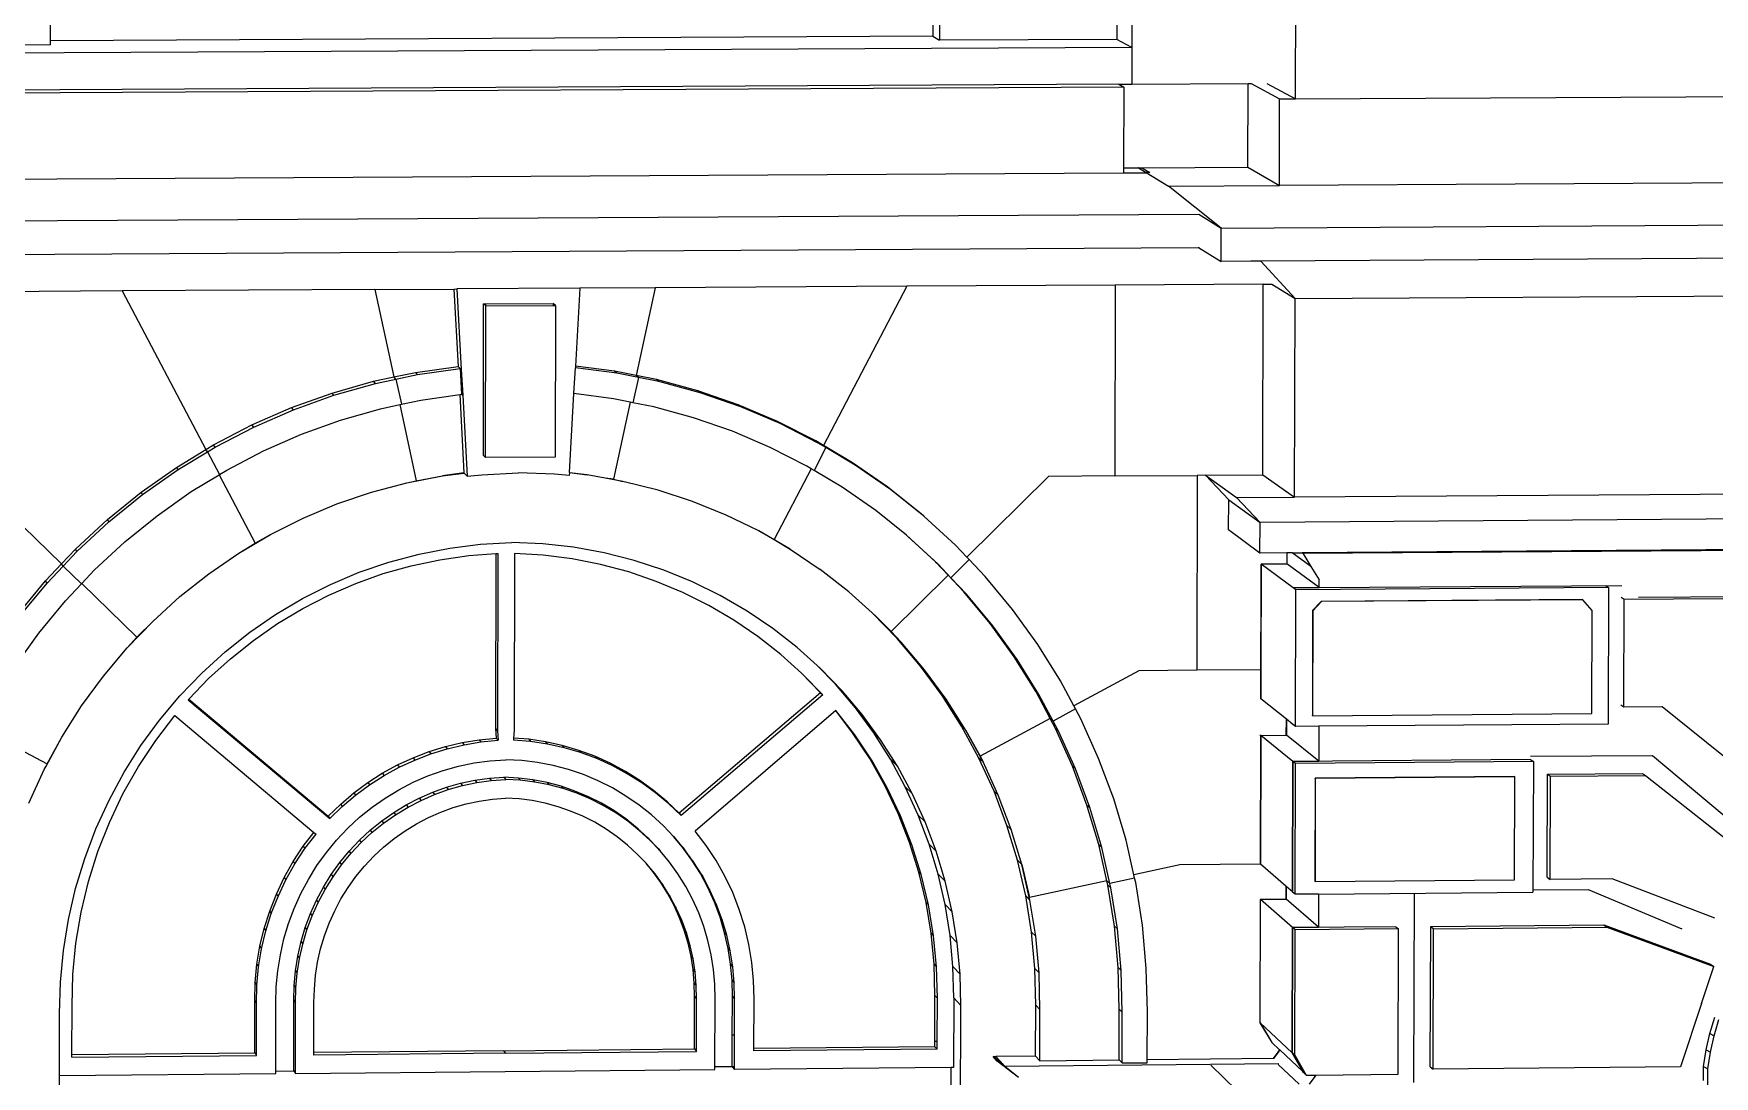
# Model space of a CAD drawing. Extents: x -106 to 80, y -44 to 65.
# Drawn here: x 4.62 to 23.6, y -18.09 to -6.31 of the extents above; entities that cross this region are included whole.
import ezdxf

# ---------------------------------------------------------------- set-up
doc = ezdxf.new("R2010")
doc.units = 0
doc.layers.get('0').update_dxf_attribs({"linetype": 'CONTINUOUS'})

msp = doc.modelspace()

# ---------------------------------------------------------------- linework, layer by layer
for p, q in [((14.779, -3.394), (14.774, -6.338)), ((4.809, -6.388), (4.811, -3.469)), ((14.855, -3.43), (14.85, -6.384)), ((16.859, -4.403), (16.855, -6.374)), ((17.026, -4.412), (17.021, -6.466)), ((18.872, -7.045), (18.879, -4.549)), ((4.809, -6.434), (2.971, -6.443)), ((14.774, -6.338), (4.809, -6.388)), ((4.809, -6.434), (4.809, -6.388)), ((14.774, -6.338), (14.85, -6.384)), ((16.855, -6.374), (14.85, -6.384)), ((17.021, -6.466), (16.855, -6.374)), ((17.021, -6.466), (2.971, -6.537)), ((17.021, -6.466), (17.021, -6.88)), ((16.875, -6.881), (2.97, -6.953)), ((16.932, -6.913), (2.996, -6.986)), ((16.875, -6.881), (17.021, -6.88)), ((16.875, -6.881), (16.932, -6.913)), ((16.932, -6.913), (16.93, -7.826)), ((17.021, -6.88), (18.335, -6.873)), ((18.333, -7.818), (18.335, -6.873)), ((18.335, -6.873), (18.37, -6.873)), ((18.37, -6.872), (18.692, -7.046)), ((18.548, -6.871), (18.872, -7.045)), ((18.872, -7.045), (34.804, -6.961)), ((18.69, -8.024), (18.692, -7.046)), ((18.692, -7.046), (18.872, -7.045)), ((-44.948, -8.226), (16.93, -7.882)), ((16.93, -7.826), (17.096, -7.825)), ((16.93, -7.826), (16.93, -7.882)), ((16.93, -7.882), (17.187, -7.88)), ((17.095, -7.825), (17.136, -7.825)), ((17.095, -7.825), (17.096, -7.825)), ((17.096, -7.825), (17.095, -7.825)), ((17.096, -7.825), (17.096, -7.825)), ((17.096, -7.825), (17.186, -7.879)), ((17.096, -7.825), (17.096, -7.825)), ((17.136, -7.825), (18.333, -7.818)), ((17.136, -7.825), (17.226, -7.879)), ((17.226, -7.879), (17.186, -7.879)), ((17.186, -7.879), (17.186, -7.88)), ((17.186, -7.879), (17.436, -8.031)), ((18.333, -7.818), (18.69, -8.024)), ((34.988, -7.932), (18.69, -8.024)), ((17.436, -8.031), (18.69, -8.024)), ((18.033, -8.505), (17.436, -8.031)), ((17.778, -8.351), (-6.469, -8.49)), ((17.778, -8.35), (18.033, -8.505)), ((18.032, -8.882), (18.033, -8.505)), ((18.033, -8.505), (35.592, -8.404)), ((-6.532, -8.866), (17.777, -8.724)), ((17.777, -8.723), (17.777, -8.724)), ((17.777, -8.724), (18.032, -8.882)), ((18.366, -8.88), (18.032, -8.882)), ((18.478, -8.88), (18.366, -8.88)), ((35.197, -8.78), (18.478, -8.88)), ((18.867, -9.301), (18.478, -8.88)), ((5.62, -9.216), (3.246, -9.231)), ((8.474, -9.199), (5.62, -9.216)), ((5.62, -9.216), (6.564, -11.008)), ((8.474, -9.199), (9.366, -9.194)), ((8.474, -9.199), (8.688, -10.188)), ((9.366, -9.194), (9.4, -9.193)), ((9.366, -9.194), (9.414, -10.068)), ((10.789, -9.185), (9.4, -9.193)), ((9.4, -9.193), (9.449, -10.103)), ((10.789, -9.185), (10.739, -10.065)), ((11.64, -9.18), (10.789, -9.185)), ((11.64, -9.18), (11.424, -10.171)), ((14.482, -9.163), (11.64, -9.18)), ((14.482, -9.163), (13.539, -10.961)), ((16.836, -9.149), (14.482, -9.163)), ((16.836, -9.149), (16.832, -11.306)), ((18.507, -9.139), (16.836, -9.149)), ((18.502, -11.294), (18.507, -9.139)), ((18.507, -9.139), (18.603, -9.138)), ((18.603, -9.138), (18.867, -9.301)), ((18.861, -11.546), (18.867, -9.301)), ((18.867, -9.301), (34.794, -9.204)), ((9.699, -11.074), (9.701, -9.362)), ((9.725, -9.384), (9.701, -9.362)), ((9.701, -9.362), (9.725, -9.362)), ((9.723, -11.099), (9.725, -9.384)), ((9.725, -9.362), (10.487, -9.357)), ((9.725, -9.384), (9.725, -9.362)), ((9.725, -9.384), (10.487, -9.38)), ((9.725, -9.384), (9.725, -9.384)), ((10.512, -9.379), (10.487, -9.357)), ((10.487, -9.357), (10.487, -9.38)), ((10.487, -9.38), (10.512, -9.379)), ((10.512, -9.379), (10.51, -11.094)), ((7.99, -10.37), (8.458, -10.237)), ((8.458, -10.237), (8.688, -10.188)), ((8.48, -10.261), (8.458, -10.237)), ((8.48, -10.261), (8.71, -10.212)), ((8.688, -10.188), (8.933, -10.136)), ((8.71, -10.212), (8.688, -10.188)), ((8.71, -10.212), (8.956, -10.16)), ((8.71, -10.212), (8.772, -10.496)), ((8.933, -10.136), (9.414, -10.068)), ((8.956, -10.16), (8.933, -10.136)), ((8.956, -10.16), (9.437, -10.092)), ((9.437, -10.092), (9.414, -10.068)), ((9.437, -10.092), (9.449, -10.103)), ((9.437, -10.092), (9.453, -10.382)), ((9.449, -10.103), (9.465, -10.394)), ((10.721, -10.376), (10.738, -10.085)), ((10.739, -10.065), (10.738, -10.085)), ((11.205, -10.146), (10.738, -10.085)), ((11.179, -10.122), (10.739, -10.065)), ((11.205, -10.146), (11.179, -10.122)), ((11.424, -10.171), (11.179, -10.122)), ((11.45, -10.194), (11.205, -10.146)), ((11.45, -10.194), (11.388, -10.479)), ((11.654, -10.217), (11.424, -10.171)), ((11.45, -10.194), (11.424, -10.171)), ((11.68, -10.24), (11.45, -10.194)), ((11.68, -10.24), (11.654, -10.217)), ((12.12, -10.343), (11.654, -10.217)), ((12.147, -10.367), (11.68, -10.24)), ((7.531, -10.534), (7.99, -10.37)), ((7.552, -10.559), (8.011, -10.394)), ((8.011, -10.394), (7.99, -10.37)), ((8.011, -10.394), (8.48, -10.261)), ((8.992, -10.449), (9.431, -10.386)), ((9.431, -10.386), (9.453, -10.382)), ((9.431, -10.386), (9.479, -11.272)), ((9.453, -10.382), (9.465, -10.394)), ((9.465, -10.394), (9.515, -11.31)), ((10.67, -11.269), (10.721, -10.376)), ((11.169, -10.435), (10.721, -10.376)), ((11.358, -10.473), (11.169, -10.435)), ((12.577, -10.502), (12.12, -10.343)), ((12.147, -10.367), (12.12, -10.343)), ((12.605, -10.526), (12.147, -10.367)), ((7.084, -10.73), (7.531, -10.534)), ((7.104, -10.754), (7.552, -10.559)), ((7.552, -10.559), (7.531, -10.534)), ((8.086, -10.675), (8.535, -10.546)), ((8.535, -10.546), (8.755, -10.499)), ((8.755, -10.499), (8.772, -10.496)), ((8.755, -10.499), (8.941, -11.36)), ((8.772, -10.496), (8.992, -10.449)), ((11.358, -10.473), (11.168, -11.344)), ((11.388, -10.479), (11.358, -10.473)), ((11.624, -10.526), (11.388, -10.479)), ((12.072, -10.649), (11.624, -10.526)), ((13.022, -10.691), (12.577, -10.502)), ((12.605, -10.526), (12.577, -10.502)), ((13.05, -10.715), (12.605, -10.526)), ((6.65, -10.955), (7.084, -10.73)), ((6.67, -10.98), (7.104, -10.754)), ((7.104, -10.754), (7.084, -10.73)), ((7.645, -10.833), (8.086, -10.675)), ((12.511, -10.801), (12.072, -10.649)), ((12.938, -10.983), (12.511, -10.801)), ((13.453, -10.91), (13.022, -10.691)), ((13.05, -10.715), (13.022, -10.691)), ((13.481, -10.934), (13.05, -10.715)), ((6.232, -11.209), (6.564, -11.008)), ((6.564, -11.008), (6.65, -10.955)), ((6.583, -11.032), (6.564, -11.008)), ((6.583, -11.032), (6.67, -10.98)), ((6.67, -10.98), (6.65, -10.955)), ((7.216, -11.022), (7.645, -10.833)), ((13.351, -11.194), (12.938, -10.983)), ((13.568, -10.986), (13.433, -11.243)), ((13.481, -10.934), (13.453, -10.91)), ((13.539, -10.961), (13.453, -10.91)), ((13.568, -10.986), (13.481, -10.934)), ((13.568, -10.986), (13.539, -10.961)), ((13.868, -11.158), (13.539, -10.961)), ((13.897, -11.183), (13.568, -10.986)), ((6.251, -11.234), (6.583, -11.032)), ((6.583, -11.032), (6.718, -11.288)), ((6.8, -11.239), (7.216, -11.022)), ((9.723, -11.099), (9.699, -11.074)), ((10.51, -11.094), (9.723, -11.099)), ((13.401, -11.224), (13.351, -11.194)), ((14.265, -11.434), (13.868, -11.158)), ((13.897, -11.183), (13.868, -11.158)), ((14.295, -11.459), (13.897, -11.183)), ((5.832, -11.491), (6.232, -11.209)), ((5.85, -11.517), (6.251, -11.234)), ((6.251, -11.234), (6.232, -11.209)), ((6.399, -11.483), (6.713, -11.292)), ((6.713, -11.292), (6.718, -11.288)), ((6.713, -11.292), (7.121, -12.066)), ((6.718, -11.288), (6.8, -11.239)), ((8.436, -11.489), (8.834, -11.383)), ((8.834, -11.383), (9.237, -11.305)), ((8.834, -11.383), (8.941, -11.36)), ((8.941, -11.36), (9.237, -11.305)), ((9.479, -11.272), (9.237, -11.305)), ((9.237, -11.305), (9.482, -11.275)), ((9.479, -11.272), (9.482, -11.275)), ((9.482, -11.275), (9.515, -11.31)), ((9.515, -11.31), (9.681, -11.293)), ((9.681, -11.293), (10.092, -11.271)), ((10.502, -11.287), (10.092, -11.271)), ((10.668, -11.302), (10.502, -11.287)), ((10.67, -11.272), (10.668, -11.302)), ((10.67, -11.269), (10.872, -11.294)), ((10.67, -11.269), (10.67, -11.272)), ((10.872, -11.294), (10.67, -11.272)), ((11.074, -11.33), (10.872, -11.294)), ((11.168, -11.344), (11.074, -11.33)), ((11.275, -11.367), (11.074, -11.33)), ((11.168, -11.344), (11.275, -11.367)), ((11.672, -11.467), (11.275, -11.367)), ((13.401, -11.224), (12.981, -12.024)), ((13.433, -11.243), (13.401, -11.224)), ((13.75, -11.433), (13.433, -11.243)), ((16.08, -11.311), (15.158, -12.223)), ((16.832, -11.306), (16.08, -11.311)), ((16.832, -11.306), (17.76, -11.3)), ((17.76, -11.3), (17.755, -13.502)), ((17.856, -11.299), (17.76, -11.3)), ((17.855, -11.299), (18.502, -11.294)), ((17.855, -11.299), (18.206, -11.551)), ((17.856, -11.299), (17.855, -11.299)), ((18.117, -11.575), (17.856, -11.299)), ((18.502, -11.294), (18.861, -11.546)), ((4.003, -11.393), (4.934, -12.299)), ((5.451, -11.8), (5.832, -11.491)), ((5.469, -11.826), (5.85, -11.517)), ((5.85, -11.517), (5.832, -11.491)), ((6.014, -11.755), (6.399, -11.483)), ((8.045, -11.622), (8.436, -11.489)), ((12.061, -11.594), (11.672, -11.467)), ((14.131, -11.698), (13.75, -11.433)), ((14.295, -11.459), (14.265, -11.434)), ((14.643, -11.736), (14.265, -11.434)), ((14.653, -11.745), (14.295, -11.459)), ((18.116, -11.916), (18.117, -11.575)), ((18.117, -11.575), (18.471, -11.831)), ((18.206, -11.551), (18.861, -11.546)), ((18.471, -11.831), (18.206, -11.551)), ((34.783, -11.437), (18.861, -11.546)), ((5.649, -12.051), (6.014, -11.755)), ((7.664, -11.782), (8.045, -11.622)), ((12.44, -11.748), (12.061, -11.594)), ((12.808, -11.928), (12.44, -11.748)), ((14.478, -11.976), (14.131, -11.698)), ((14.653, -11.745), (14.643, -11.736)), ((14.673, -11.761), (14.643, -11.736)), ((14.673, -11.761), (14.653, -11.745)), ((15.031, -12.089), (14.673, -11.761)), ((34.97, -11.715), (18.471, -11.831)), ((5.09, -12.134), (5.451, -11.8)), ((5.108, -12.16), (5.469, -11.826)), ((5.469, -11.826), (5.451, -11.8)), ((7.295, -11.967), (7.664, -11.782)), ((12.808, -11.928), (12.981, -12.024)), ((13.162, -12.133), (12.808, -11.928)), ((18.47, -12.177), (18.116, -11.916)), ((18.47, -12.177), (18.471, -11.831)), ((4.934, -12.299), (5.09, -12.134)), ((5.108, -12.16), (5.09, -12.134)), ((5.303, -12.372), (5.649, -12.051)), ((6.938, -12.178), (7.295, -11.967)), ((6.938, -12.178), (7.121, -12.066)), ((7.121, -12.066), (7.295, -11.967)), ((8.972, -12.189), (9.318, -12.122)), ((9.318, -12.122), (9.667, -12.078)), ((9.667, -12.078), (10.018, -12.058)), ((10.368, -12.073), (10.018, -12.058)), ((10.717, -12.112), (10.368, -12.073)), ((11.062, -12.174), (10.717, -12.112)), ((12.981, -12.024), (13.162, -12.133)), ((13.162, -12.133), (13.502, -12.363)), ((14.806, -12.278), (14.478, -11.976)), ((14.494, -11.989), (14.478, -11.976)), ((14.836, -12.304), (14.494, -11.989)), ((15.158, -12.223), (15.031, -12.089)), ((34.915, -12.06), (18.945, -12.174)), ((18.953, -12.18), (34.678, -12.069)), ((4.753, -12.491), (4.934, -12.299)), ((4.77, -12.518), (4.952, -12.326)), ((4.952, -12.326), (4.934, -12.299)), ((4.952, -12.326), (5.108, -12.16)), ((4.952, -12.326), (5.158, -12.526)), ((6.597, -12.412), (6.938, -12.178)), ((8.297, -12.395), (8.631, -12.28)), ((8.567, -12.41), (8.884, -12.321)), ((8.631, -12.28), (8.972, -12.189)), ((8.884, -12.321), (9.207, -12.253)), ((9.207, -12.253), (9.533, -12.206)), ((9.533, -12.206), (9.84, -12.184)), ((9.84, -12.184), (9.837, -14.16)), ((9.84, -12.184), (9.861, -12.182)), ((9.861, -12.182), (9.858, -14.185)), ((10.048, -12.181), (10.045, -14.184)), ((10.375, -12.2), (10.048, -12.181)), ((10.701, -12.242), (10.375, -12.2)), ((11.023, -12.306), (10.701, -12.242)), ((11.34, -12.391), (11.023, -12.306)), ((11.402, -12.261), (11.062, -12.174)), ((11.735, -12.37), (11.402, -12.261)), ((14.949, -12.429), (14.806, -12.278)), ((14.806, -12.278), (14.836, -12.304)), ((14.98, -12.456), (14.836, -12.304)), ((15.186, -12.252), (14.98, -12.456)), ((15.186, -12.252), (15.158, -12.223)), ((15.365, -12.441), (15.186, -12.252)), ((18.773, -12.175), (18.47, -12.177)), ((18.471, -12.178), (18.47, -12.177)), ((18.471, -12.178), (18.471, -12.178)), ((18.482, -12.302), (18.479, -13.497)), ((18.481, -13.825), (18.485, -12.302)), ((18.772, -12.3), (18.482, -12.302)), ((18.485, -12.302), (18.774, -12.3)), ((18.846, -12.569), (18.485, -12.302)), ((18.773, -12.175), (18.772, -12.3)), ((18.775, -12.175), (18.773, -12.175)), ((18.775, -12.175), (18.774, -12.3)), ((19.14, -12.567), (18.774, -12.3)), ((18.833, -12.174), (18.775, -12.175)), ((19.046, -12.328), (18.833, -12.174)), ((18.833, -12.174), (18.945, -12.174)), ((18.953, -12.18), (18.945, -12.174)), ((18.953, -12.18), (19.046, -12.328)), ((19.046, -12.328), (19.14, -12.481)), ((4.44, -12.87), (4.753, -12.491)), ((4.457, -12.897), (4.77, -12.518)), ((4.77, -12.518), (4.753, -12.491)), ((4.979, -12.716), (5.158, -12.526)), ((5.158, -12.526), (5.163, -12.522)), ((5.163, -12.522), (5.303, -12.372)), ((5.163, -12.522), (5.786, -13.129)), ((6.271, -12.67), (6.597, -12.412)), ((7.952, -12.653), (8.256, -12.521)), ((7.972, -12.532), (8.297, -12.395)), ((8.256, -12.521), (8.567, -12.41)), ((11.65, -12.497), (11.34, -12.391)), ((11.952, -12.623), (11.65, -12.497)), ((12.059, -12.503), (11.735, -12.37)), ((12.374, -12.657), (12.059, -12.503)), ((13.825, -12.615), (13.502, -12.363)), ((14.949, -12.429), (14.306, -13.065)), ((14.949, -12.429), (14.98, -12.456)), ((15.126, -12.615), (14.949, -12.429)), ((15.157, -12.642), (14.98, -12.456)), ((15.675, -12.815), (15.365, -12.441)), ((19.14, -12.567), (19.14, -12.481)), ((4.679, -13.081), (4.979, -12.716)), ((5.963, -12.949), (6.271, -12.67)), ((7.351, -12.872), (7.656, -12.691)), ((7.656, -12.691), (7.972, -12.532)), ((7.658, -12.804), (7.952, -12.653)), ((12.245, -12.77), (11.952, -12.623)), ((12.677, -12.833), (12.374, -12.657)), ((14.09, -12.853), (13.825, -12.615)), ((15.126, -12.615), (15.157, -12.642)), ((15.423, -12.973), (15.126, -12.615)), ((15.454, -13.001), (15.157, -12.642)), ((18.846, -12.569), (19.14, -12.567)), ((19.14, -12.567), (18.846, -12.569)), ((18.846, -12.569), (18.846, -12.569)), ((18.876, -12.591), (18.846, -12.569)), ((18.846, -12.569), (18.846, -12.569)), ((18.846, -12.569), (18.846, -12.569)), ((18.872, -14.137), (18.876, -12.591)), ((22.406, -12.566), (18.876, -12.591)), ((19.14, -12.567), (22.558, -12.543)), ((19.14, -12.567), (19.14, -12.567)), ((22.113, -12.703), (19.161, -12.724)), ((22.116, -12.705), (19.164, -12.726)), ((22.113, -12.703), (22.116, -12.705)), ((22.222, -12.828), (22.116, -12.705)), ((22.372, -12.544), (22.406, -12.566)), ((22.406, -12.566), (22.401, -14.11)), ((22.551, -12.677), (22.585, -12.699)), ((22.581, -13.919), (22.585, -12.699)), ((22.585, -12.699), (23.697, -12.691)), ((22.746, -12.676), (23.915, -12.667)), ((7.059, -13.073), (7.351, -12.872)), ((7.373, -12.975), (7.658, -12.804)), ((12.528, -12.937), (12.245, -12.77)), ((12.968, -13.029), (12.677, -12.833)), ((14.371, -13.142), (14.09, -12.853)), ((14.13, -12.889), (14.09, -12.853)), ((14.13, -12.889), (14.306, -13.065)), ((14.416, -13.183), (14.13, -12.889)), ((15.96, -13.209), (15.675, -12.815)), ((19.065, -12.826), (19.062, -14.014)), ((19.065, -12.826), (19.161, -12.724)), ((19.068, -12.829), (19.065, -12.826)), ((19.068, -12.829), (19.065, -14.014)), ((19.068, -12.829), (19.164, -12.726)), ((19.164, -12.726), (19.161, -12.724)), ((22.218, -13.992), (22.222, -12.828)), ((4.403, -13.465), (4.679, -13.081)), ((5.675, -13.249), (5.963, -12.949)), ((5.786, -13.129), (5.963, -12.949)), ((6.78, -13.294), (7.059, -13.073)), ((7.101, -13.164), (7.373, -12.975)), ((12.799, -13.122), (12.528, -12.937)), ((13.244, -13.246), (12.968, -13.029)), ((14.306, -13.065), (14.416, -13.183)), ((15.695, -13.351), (15.423, -12.973)), ((15.423, -12.973), (15.454, -13.001)), ((15.727, -13.379), (15.454, -13.001)), ((5.407, -13.567), (5.675, -13.249)), ((5.675, -13.249), (5.786, -13.129)), ((6.841, -13.371), (7.101, -13.164)), ((13.057, -13.325), (12.799, -13.122)), ((13.468, -13.446), (13.244, -13.246)), ((14.636, -13.455), (14.371, -13.142)), ((14.416, -13.183), (14.371, -13.142)), ((14.681, -13.497), (14.416, -13.183)), ((16.217, -13.622), (15.96, -13.209)), ((6.517, -13.534), (6.78, -13.294)), ((6.595, -13.595), (6.841, -13.371)), ((13.291, -13.535), (13.057, -13.325)), ((13.674, -13.659), (13.468, -13.446)), ((13.505, -13.481), (13.468, -13.446)), ((14.879, -13.786), (14.636, -13.455)), ((14.681, -13.497), (14.636, -13.455)), ((15.942, -13.747), (15.695, -13.351)), ((15.695, -13.351), (15.727, -13.379)), ((15.974, -13.775), (15.727, -13.379)), ((5.161, -13.904), (5.407, -13.567)), ((6.271, -13.79), (6.517, -13.534)), ((6.37, -13.83), (6.595, -13.595)), ((13.505, -13.756), (13.291, -13.535)), ((13.301, -13.544), (13.291, -13.535)), ((13.531, -13.78), (13.301, -13.544)), ((13.75, -13.733), (13.505, -13.481)), ((13.75, -13.733), (13.674, -13.659)), ((13.9, -13.927), (13.674, -13.659)), ((14.925, -13.828), (14.681, -13.497)), ((16.367, -13.903), (16.217, -13.622)), ((17.102, -13.507), (16.367, -13.903)), ((17.755, -13.502), (17.102, -13.507)), ((18.479, -13.497), (17.755, -13.502)), ((18.479, -13.497), (18.479, -13.825)), ((6.042, -14.064), (6.271, -13.79)), ((6.364, -13.836), (6.37, -13.83)), ((6.364, -13.836), (7.965, -15.177)), ((6.37, -13.83), (7.946, -15.15)), ((13.505, -13.756), (11.909, -15.118)), ((13.531, -13.78), (11.933, -15.144)), ((13.505, -13.756), (13.531, -13.78)), ((13.977, -14.002), (13.75, -13.733)), ((15.099, -14.133), (14.879, -13.786)), ((14.925, -13.828), (14.879, -13.786)), ((15.145, -14.176), (14.925, -13.828)), ((16.101, -14.046), (15.942, -13.747)), ((15.942, -13.747), (15.974, -13.775)), ((16.133, -14.075), (15.974, -13.775)), ((18.481, -13.825), (18.479, -13.825)), ((18.768, -14.054), (18.481, -13.826)), ((4.938, -14.256), (5.161, -13.904)), ((5.997, -14.294), (6.212, -14.012)), ((6.212, -14.012), (7.784, -15.333)), ((13.678, -13.958), (12.089, -15.318)), ((13.681, -13.955), (13.678, -13.958)), ((13.869, -14.207), (13.678, -13.958)), ((13.895, -14.232), (13.681, -13.955)), ((13.977, -14.002), (13.9, -13.927)), ((14.108, -14.21), (13.9, -13.927)), ((14.185, -14.286), (13.977, -14.002)), ((16.101, -14.046), (15.309, -14.473)), ((16.101, -14.046), (16.133, -14.075)), ((16.161, -14.159), (16.101, -14.046)), ((16.386, -13.939), (16.133, -14.075)), ((16.386, -13.939), (16.367, -13.903)), ((16.447, -14.052), (16.386, -13.939)), ((19.065, -14.016), (19.062, -14.014)), ((19.062, -14.014), (19.065, -14.014)), ((19.065, -14.016), (22.218, -13.992)), ((19.065, -14.014), (19.065, -14.016)), ((22.581, -13.919), (22.547, -13.896)), ((23.009, -13.916), (22.581, -13.919)), ((23.014, -13.916), (23.009, -13.916)), ((24.364, -15.004), (23.014, -13.916)), ((4, -14.154), (4.773, -14.557)), ((5.831, -14.352), (6.042, -14.064)), ((9.837, -14.16), (9.843, -14.267)), ((9.837, -14.16), (9.858, -14.185)), ((9.858, -14.185), (9.864, -14.292)), ((10.045, -14.184), (10.04, -14.268)), ((14.062, -14.499), (13.869, -14.207)), ((13.869, -14.207), (13.895, -14.232)), ((14.088, -14.524), (13.895, -14.232)), ((14.185, -14.286), (14.108, -14.21)), ((14.295, -14.507), (14.108, -14.21)), ((15.295, -14.494), (15.099, -14.133)), ((15.145, -14.176), (15.099, -14.133)), ((15.145, -14.176), (15.309, -14.473)), ((15.342, -14.538), (15.145, -14.176)), ((16.194, -14.188), (16.133, -14.075)), ((16.161, -14.159), (16.194, -14.188)), ((16.353, -14.585), (16.161, -14.159)), ((16.386, -14.614), (16.194, -14.188)), ((16.647, -14.497), (16.447, -14.052)), ((18.478, -14.237), (18.47, -14.237)), ((18.478, -14.237), (18.474, -15.693)), ((18.476, -15.693), (18.48, -14.237)), ((18.478, -14.237), (18.767, -14.235)), ((18.48, -14.237), (18.769, -14.235)), ((18.841, -14.531), (18.48, -14.237)), ((18.767, -14.235), (18.768, -14.054)), ((18.77, -14.056), (18.768, -14.054)), ((18.77, -14.056), (18.769, -14.235)), ((19.135, -14.529), (18.769, -14.235)), ((18.842, -14.114), (18.77, -14.056)), ((18.872, -14.137), (18.842, -14.114)), ((18.842, -14.114), (18.842, -14.114)), ((19.136, -14.135), (18.872, -14.137)), ((19.136, -14.135), (19.135, -14.529)), ((22.401, -14.11), (19.136, -14.135)), ((4.759, -14.587), (4.938, -14.256)), ((4.773, -14.557), (4.938, -14.256)), ((5.641, -14.654), (5.831, -14.352)), ((5.802, -14.59), (5.997, -14.294)), ((8.904, -14.49), (9.085, -14.42)), ((9.085, -14.42), (9.271, -14.363)), ((9.085, -14.42), (9.105, -14.445)), ((9.105, -14.445), (9.291, -14.388)), ((9.271, -14.363), (9.459, -14.318)), ((9.271, -14.363), (9.291, -14.388)), ((9.291, -14.388), (9.48, -14.343)), ((9.459, -14.318), (9.65, -14.286)), ((9.459, -14.318), (9.48, -14.343)), ((9.48, -14.343), (9.671, -14.311)), ((9.65, -14.286), (9.843, -14.267)), ((9.65, -14.286), (9.671, -14.311)), ((9.671, -14.311), (9.864, -14.292)), ((9.843, -14.267), (9.864, -14.292)), ((10.04, -14.268), (10.039, -14.291)), ((10.232, -14.307), (10.039, -14.291)), ((10.21, -14.282), (10.04, -14.268)), ((10.401, -14.31), (10.21, -14.282)), ((10.21, -14.282), (10.232, -14.307)), ((10.423, -14.336), (10.232, -14.307)), ((10.59, -14.352), (10.401, -14.31)), ((10.401, -14.31), (10.423, -14.336)), ((10.611, -14.377), (10.423, -14.336)), ((10.775, -14.407), (10.59, -14.352)), ((10.59, -14.352), (10.611, -14.377)), ((10.797, -14.432), (10.611, -14.377)), ((10.956, -14.474), (10.775, -14.407)), ((10.775, -14.407), (10.797, -14.432)), ((14.374, -14.584), (14.185, -14.286)), ((4.739, -14.623), (4.759, -14.587)), ((4.773, -14.557), (4.759, -14.587)), ((5.627, -14.899), (5.802, -14.59)), ((8.557, -14.666), (8.727, -14.572)), ((8.576, -14.692), (8.747, -14.598)), ((8.727, -14.572), (8.904, -14.49)), ((8.727, -14.572), (8.747, -14.598)), ((8.747, -14.598), (8.924, -14.516)), ((8.904, -14.49), (8.924, -14.516)), ((8.924, -14.516), (9.105, -14.445)), ((9.243, -14.635), (9.416, -14.586)), ((9.416, -14.586), (9.593, -14.549)), ((9.593, -14.549), (9.771, -14.524)), ((9.771, -14.524), (9.951, -14.512)), ((10.131, -14.521), (9.951, -14.512)), ((10.309, -14.543), (10.131, -14.521)), ((10.485, -14.577), (10.309, -14.543)), ((10.659, -14.623), (10.485, -14.577)), ((10.978, -14.499), (10.797, -14.432)), ((11.131, -14.553), (10.956, -14.474)), ((10.956, -14.474), (10.978, -14.499)), ((11.154, -14.579), (10.978, -14.499)), ((11.302, -14.644), (11.131, -14.553)), ((11.131, -14.553), (11.154, -14.579)), ((11.324, -14.67), (11.154, -14.579)), ((14.234, -14.804), (14.062, -14.499)), ((14.062, -14.499), (14.088, -14.524)), ((14.26, -14.83), (14.088, -14.524)), ((14.374, -14.584), (14.295, -14.507)), ((14.463, -14.817), (14.295, -14.507)), ((14.542, -14.894), (14.374, -14.584)), ((15.466, -14.869), (15.295, -14.494)), ((15.342, -14.538), (15.295, -14.494)), ((15.309, -14.473), (15.342, -14.538)), ((15.513, -14.913), (15.342, -14.538)), ((16.353, -14.585), (16.386, -14.614)), ((16.516, -15.024), (16.353, -14.585)), ((16.549, -15.053), (16.386, -14.614)), ((16.818, -14.954), (16.647, -14.497)), ((18.837, -16.006), (18.841, -14.531)), ((18.841, -14.531), (18.837, -16.006)), ((21.525, -14.51), (18.841, -14.531)), ((18.841, -14.531), (19.135, -14.529)), ((18.871, -14.555), (18.841, -14.531)), ((18.867, -16.032), (18.871, -14.555)), ((21.558, -14.534), (18.871, -14.555)), ((21.525, -14.474), (22.904, -14.463)), ((21.525, -14.51), (21.558, -14.534)), ((21.558, -14.534), (21.553, -16.01)), ((22.904, -14.463), (24.334, -15.664)), ((4.565, -15.002), (4.739, -14.623)), ((5.471, -14.968), (5.641, -14.654)), ((8.236, -14.888), (8.393, -14.771)), ((8.255, -14.913), (8.412, -14.797)), ((8.393, -14.771), (8.557, -14.666)), ((8.393, -14.771), (8.412, -14.797)), ((8.412, -14.797), (8.576, -14.692)), ((8.557, -14.666), (8.576, -14.692)), ((8.745, -14.851), (8.906, -14.767)), ((8.906, -14.767), (9.072, -14.695)), ((9.072, -14.695), (9.243, -14.635)), ((9.282, -14.824), (9.441, -14.779)), ((9.302, -14.85), (9.461, -14.805)), ((9.441, -14.779), (9.602, -14.745)), ((9.441, -14.779), (9.461, -14.805)), ((9.461, -14.805), (9.623, -14.77)), ((9.602, -14.745), (9.766, -14.722)), ((9.602, -14.745), (9.623, -14.77)), ((9.623, -14.77), (9.786, -14.748)), ((9.766, -14.722), (9.93, -14.71)), ((9.766, -14.722), (9.786, -14.748)), ((9.786, -14.748), (9.951, -14.736)), ((10.094, -14.719), (9.93, -14.71)), ((9.93, -14.71), (9.951, -14.736)), ((10.115, -14.745), (9.951, -14.736)), ((10.257, -14.739), (10.094, -14.719)), ((10.094, -14.719), (10.115, -14.745)), ((10.278, -14.765), (10.115, -14.745)), ((10.418, -14.771), (10.257, -14.739)), ((10.257, -14.739), (10.278, -14.765)), ((10.44, -14.797), (10.278, -14.765)), ((10.577, -14.813), (10.418, -14.771)), ((10.418, -14.771), (10.44, -14.797)), ((10.599, -14.839), (10.44, -14.797)), ((10.829, -14.681), (10.659, -14.623)), ((10.994, -14.75), (10.829, -14.681)), ((11.155, -14.831), (10.994, -14.75)), ((11.465, -14.747), (11.302, -14.644)), ((11.302, -14.644), (11.324, -14.67)), ((11.488, -14.772), (11.324, -14.67)), ((11.621, -14.86), (11.465, -14.747)), ((11.465, -14.747), (11.488, -14.772)), ((11.644, -14.886), (11.488, -14.772)), ((14.385, -15.121), (14.234, -14.804)), ((14.234, -14.804), (14.26, -14.83)), ((19.092, -14.721), (19.089, -15.888)), ((21.345, -14.703), (19.092, -14.721)), ((19.095, -14.723), (19.092, -14.721)), ((19.095, -14.723), (19.092, -15.89)), ((21.348, -14.705), (19.095, -14.723)), ((21.345, -14.703), (21.348, -14.705)), ((21.345, -15.871), (21.348, -14.705)), ((21.714, -15.84), (21.718, -14.675)), ((21.718, -14.675), (22.791, -14.667)), ((21.718, -14.675), (21.751, -14.7)), ((21.747, -15.865), (21.751, -14.7)), ((21.751, -14.7), (22.825, -14.691)), ((22.791, -14.667), (22.825, -14.691)), ((22.825, -14.691), (24.08, -15.682)), ((5.322, -15.293), (5.471, -14.968)), ((5.475, -15.22), (5.627, -14.899)), ((8.087, -15.014), (8.236, -14.888)), ((8.105, -15.04), (8.255, -14.913)), ((8.236, -14.888), (8.255, -14.913)), ((8.442, -15.049), (8.59, -14.945)), ((8.59, -14.945), (8.745, -14.851)), ((8.827, -15.022), (8.974, -14.946)), ((8.847, -15.048), (8.994, -14.972)), ((8.974, -14.946), (9.126, -14.88)), ((8.974, -14.946), (8.994, -14.972)), ((8.994, -14.972), (9.146, -14.905)), ((9.126, -14.88), (9.282, -14.824)), ((9.126, -14.88), (9.146, -14.905)), ((9.146, -14.905), (9.302, -14.85)), ((9.282, -14.824), (9.302, -14.85)), ((9.504, -15.012), (9.651, -14.98)), ((9.651, -14.98), (9.8, -14.959)), ((9.8, -14.959), (9.95, -14.948)), ((10.101, -14.956), (9.95, -14.948)), ((10.25, -14.975), (10.101, -14.956)), ((10.397, -15.005), (10.25, -14.975)), ((10.733, -14.867), (10.577, -14.813)), ((10.577, -14.813), (10.599, -14.839)), ((10.754, -14.892), (10.599, -14.839)), ((10.884, -14.93), (10.733, -14.867)), ((10.733, -14.867), (10.754, -14.892)), ((10.906, -14.956), (10.754, -14.892)), ((11.031, -15.004), (10.884, -14.93)), ((10.884, -14.93), (10.906, -14.956)), ((11.053, -15.03), (10.906, -14.956)), ((11.309, -14.923), (11.155, -14.831)), ((11.457, -15.025), (11.309, -14.923)), ((11.77, -14.984), (11.621, -14.86)), ((11.621, -14.86), (11.644, -14.886)), ((11.793, -15.01), (11.644, -14.886)), ((11.909, -15.118), (11.77, -14.984)), ((11.77, -14.984), (11.793, -15.01)), ((14.411, -15.147), (14.26, -14.83)), ((14.542, -14.894), (14.463, -14.817)), ((14.609, -15.137), (14.463, -14.817)), ((14.688, -15.215), (14.542, -14.894)), ((15.612, -15.254), (15.466, -14.869)), ((15.513, -14.913), (15.466, -14.869)), ((15.659, -15.299), (15.513, -14.913)), ((16.957, -15.422), (16.818, -14.954)), ((7.946, -15.15), (8.087, -15.014)), ((7.946, -15.15), (7.965, -15.177)), ((7.965, -15.177), (8.105, -15.04)), ((8.087, -15.014), (8.105, -15.04)), ((8.167, -15.287), (8.3, -15.163)), ((8.3, -15.163), (8.442, -15.049)), ((8.55, -15.204), (8.686, -15.109)), ((8.569, -15.231), (8.705, -15.135)), ((8.686, -15.109), (8.827, -15.022)), ((8.686, -15.109), (8.705, -15.135)), ((8.705, -15.135), (8.847, -15.048)), ((8.827, -15.022), (8.847, -15.048)), ((8.943, -15.236), (9.078, -15.165)), ((9.078, -15.165), (9.216, -15.105)), ((9.216, -15.105), (9.358, -15.053)), ((9.358, -15.053), (9.504, -15.012)), ((10.542, -15.044), (10.397, -15.005)), ((10.684, -15.093), (10.542, -15.044)), ((10.822, -15.151), (10.684, -15.093)), ((10.956, -15.219), (10.822, -15.151)), ((11.172, -15.088), (11.031, -15.004)), ((11.031, -15.004), (11.053, -15.03)), ((11.194, -15.114), (11.053, -15.03)), ((11.307, -15.182), (11.172, -15.088)), ((11.172, -15.088), (11.194, -15.114)), ((11.33, -15.208), (11.194, -15.114)), ((11.436, -15.284), (11.307, -15.182)), ((11.307, -15.182), (11.33, -15.208)), ((11.598, -15.136), (11.457, -15.025)), ((11.731, -15.258), (11.598, -15.136)), ((11.933, -15.144), (11.793, -15.01)), ((11.909, -15.118), (11.933, -15.144)), ((14.513, -15.448), (14.385, -15.121)), ((14.385, -15.121), (14.411, -15.147)), ((14.539, -15.474), (14.411, -15.147)), ((14.688, -15.215), (14.609, -15.137)), ((14.733, -15.467), (14.609, -15.137)), ((16.65, -15.472), (16.516, -15.024)), ((16.516, -15.024), (16.549, -15.053)), ((16.683, -15.503), (16.549, -15.053)), ((5.196, -15.627), (5.322, -15.293)), ((5.345, -15.551), (5.475, -15.22)), ((7.664, -15.491), (7.784, -15.333)), ((7.682, -15.517), (7.808, -15.353)), ((7.784, -15.333), (7.808, -15.353)), ((8.041, -15.42), (8.167, -15.287)), ((8.298, -15.423), (8.42, -15.309)), ((8.318, -15.449), (8.44, -15.336)), ((8.42, -15.309), (8.55, -15.204)), ((8.42, -15.309), (8.44, -15.336)), ((8.44, -15.336), (8.569, -15.231)), ((8.55, -15.204), (8.569, -15.231)), ((8.69, -15.403), (8.814, -15.315)), ((8.814, -15.315), (8.943, -15.236)), ((11.085, -15.296), (10.956, -15.219)), ((11.209, -15.382), (11.085, -15.296)), ((11.459, -15.311), (11.33, -15.208)), ((11.557, -15.396), (11.436, -15.284)), ((11.436, -15.284), (11.459, -15.311)), ((11.58, -15.422), (11.459, -15.311)), ((11.847, -15.379), (11.731, -15.258)), ((12.213, -15.48), (12.089, -15.318)), ((14.813, -15.546), (14.688, -15.215)), ((15.731, -15.649), (15.612, -15.254)), ((15.659, -15.299), (15.612, -15.254)), ((15.779, -15.695), (15.659, -15.299)), ((5.238, -15.889), (5.345, -15.551)), ((7.551, -15.663), (7.664, -15.491)), ((7.569, -15.69), (7.682, -15.517)), ((7.664, -15.491), (7.682, -15.517)), ((7.819, -15.709), (7.925, -15.56)), ((7.925, -15.56), (8.041, -15.42)), ((8.078, -15.673), (8.184, -15.544)), ((8.184, -15.544), (8.298, -15.423)), ((8.184, -15.544), (8.203, -15.571)), ((8.203, -15.571), (8.318, -15.449)), ((8.298, -15.423), (8.318, -15.449)), ((8.461, -15.602), (8.572, -15.499)), ((8.572, -15.499), (8.69, -15.403)), ((11.326, -15.476), (11.209, -15.382)), ((11.437, -15.578), (11.326, -15.476)), ((11.671, -15.515), (11.557, -15.396)), ((11.557, -15.396), (11.58, -15.422)), ((11.687, -15.534), (11.58, -15.422)), ((11.687, -15.534), (11.671, -15.515)), ((11.671, -15.515), (11.694, -15.541)), ((11.694, -15.541), (11.687, -15.534)), ((11.8, -15.669), (11.694, -15.541)), ((11.948, -15.5), (11.847, -15.379)), ((11.856, -15.388), (11.847, -15.379)), ((11.971, -15.527), (11.856, -15.388)), ((12.053, -15.646), (11.948, -15.5)), ((11.948, -15.5), (11.971, -15.527)), ((12.077, -15.673), (11.971, -15.527)), ((12.326, -15.65), (12.213, -15.48)), ((14.618, -15.783), (14.513, -15.448)), ((14.513, -15.448), (14.539, -15.474)), ((14.644, -15.81), (14.539, -15.474)), ((14.813, -15.546), (14.733, -15.467)), ((14.835, -15.804), (14.733, -15.467)), ((14.915, -15.885), (14.813, -15.546)), ((16.65, -15.472), (16.683, -15.503)), ((16.742, -15.879), (16.65, -15.472)), ((16.775, -15.91), (16.683, -15.503)), ((17.046, -15.813), (16.957, -15.422)), ((5.092, -15.969), (5.196, -15.627)), ((7.449, -15.843), (7.551, -15.663)), ((7.467, -15.87), (7.569, -15.69)), ((7.551, -15.663), (7.569, -15.69)), ((7.722, -15.864), (7.819, -15.709)), ((7.981, -15.808), (8.078, -15.673)), ((8, -15.835), (8.097, -15.7)), ((8.078, -15.673), (8.097, -15.7)), ((8.097, -15.7), (8.203, -15.571)), ((8.259, -15.832), (8.356, -15.714)), ((8.356, -15.714), (8.461, -15.602)), ((11.536, -15.682), (11.437, -15.578)), ((11.614, -15.776), (11.536, -15.682)), ((11.541, -15.687), (11.536, -15.682)), ((11.637, -15.803), (11.541, -15.687)), ((11.896, -15.803), (11.8, -15.669)), ((12.149, -15.799), (12.053, -15.646)), ((12.053, -15.646), (12.077, -15.673)), ((12.173, -15.826), (12.077, -15.673)), ((12.427, -15.828), (12.326, -15.65)), ((15.824, -16.052), (15.731, -15.649)), ((15.779, -15.695), (15.731, -15.649)), ((15.871, -16.098), (15.779, -15.695)), ((15.779, -15.695), (15.866, -16.069)), ((17.563, -15.701), (17.046, -15.813)), ((18.474, -15.693), (17.563, -15.701)), ((18.763, -15.942), (18.476, -15.693)), ((5.155, -16.235), (5.238, -15.889)), ((7.361, -16.03), (7.449, -15.843)), ((7.379, -16.057), (7.467, -15.87)), ((7.449, -15.843), (7.467, -15.87)), ((7.636, -16.025), (7.722, -15.864)), ((7.893, -15.951), (7.981, -15.808)), ((7.911, -15.978), (8, -15.835)), ((7.981, -15.808), (8, -15.835)), ((8.171, -15.956), (8.259, -15.832)), ((11.702, -15.899), (11.614, -15.776)), ((11.614, -15.776), (11.637, -15.803)), ((11.725, -15.926), (11.637, -15.803)), ((11.782, -16.027), (11.702, -15.899)), ((11.702, -15.899), (11.725, -15.926)), ((11.805, -16.054), (11.725, -15.926)), ((11.984, -15.943), (11.896, -15.803)), ((12.062, -16.089), (11.984, -15.943)), ((12.234, -15.958), (12.149, -15.799)), ((12.149, -15.799), (12.173, -15.826)), ((12.258, -15.986), (12.173, -15.826)), ((12.515, -16.013), (12.427, -15.828)), ((14.7, -16.125), (14.618, -15.783)), ((14.618, -15.783), (14.644, -15.81)), ((14.726, -16.153), (14.644, -15.81)), ((14.915, -15.885), (14.835, -15.804)), ((14.914, -16.149), (14.835, -15.804)), ((14.995, -16.231), (14.915, -15.885)), ((16.742, -15.879), (15.866, -16.069)), ((16.753, -15.929), (16.742, -15.879)), ((16.742, -15.879), (16.775, -15.91)), ((16.826, -16.393), (16.753, -15.929)), ((16.753, -15.929), (16.786, -15.96)), ((17.054, -15.849), (16.775, -15.91)), ((16.786, -15.96), (16.775, -15.91)), ((17.054, -15.849), (17.046, -15.813)), ((17.066, -15.899), (17.054, -15.849)), ((17.142, -16.383), (17.066, -15.899)), ((18.763, -15.942), (18.763, -16.087)), ((18.765, -15.944), (18.763, -15.942)), ((18.765, -15.944), (18.764, -16.088)), ((18.837, -16.006), (18.765, -15.944)), ((19.092, -15.89), (19.089, -15.888)), ((19.092, -15.89), (21.345, -15.871)), ((21.714, -15.84), (21.747, -15.865)), ((22.449, -15.86), (21.747, -15.865)), ((23.608, -16.304), (22.449, -15.86)), ((5.011, -16.317), (5.092, -15.969)), ((7.285, -16.222), (7.361, -16.03)), ((7.303, -16.25), (7.379, -16.057)), ((7.361, -16.03), (7.379, -16.057)), ((7.561, -16.192), (7.636, -16.025)), ((7.746, -16.251), (7.814, -16.098)), ((7.764, -16.278), (7.833, -16.125)), ((7.814, -16.098), (7.893, -15.951)), ((7.814, -16.098), (7.833, -16.125)), ((7.833, -16.125), (7.911, -15.978)), ((7.893, -15.951), (7.911, -15.978)), ((8.019, -16.221), (8.09, -16.086)), ((8.09, -16.086), (8.171, -15.956)), ((11.853, -16.16), (11.782, -16.027)), ((11.782, -16.027), (11.805, -16.054)), ((11.876, -16.188), (11.805, -16.054)), ((12.13, -16.241), (12.062, -16.089)), ((12.309, -16.123), (12.234, -15.958)), ((12.234, -15.958), (12.258, -15.986)), ((12.332, -16.151), (12.258, -15.986)), ((12.372, -16.293), (12.309, -16.123)), ((12.309, -16.123), (12.332, -16.151)), ((12.589, -16.204), (12.515, -16.013)), ((14.757, -16.473), (14.7, -16.125)), ((14.7, -16.125), (14.726, -16.153)), ((15.889, -16.46), (15.824, -16.052)), ((15.871, -16.098), (15.824, -16.052)), ((15.937, -16.507), (15.871, -16.098)), ((16.86, -16.424), (16.786, -15.96)), ((18.473, -16.09), (18.47, -17.486)), ((18.471, -17.486), (18.475, -16.09)), ((18.763, -16.087), (18.473, -16.09)), ((18.475, -16.09), (18.764, -16.088)), ((18.836, -16.409), (18.475, -16.09)), ((19.13, -16.406), (18.764, -16.088)), ((18.837, -16.006), (18.837, -16.006)), ((18.837, -16.006), (18.837, -16.007)), ((18.837, -16.007), (18.837, -16.006)), ((18.867, -16.032), (18.837, -16.007)), ((19.131, -16.03), (18.867, -16.032)), ((19.131, -16.03), (19.13, -16.406)), ((19.131, -16.03), (21.553, -16.01)), ((20.209, -18.161), (20.215, -16.021)), ((21.553, -15.984), (22.176, -15.979)), ((22.176, -15.979), (23.236, -16.423)), ((4.954, -16.669), (5.011, -16.317)), ((5.096, -16.585), (5.155, -16.235)), ((7.223, -16.419), (7.285, -16.222)), ((7.241, -16.447), (7.303, -16.25)), ((7.285, -16.222), (7.303, -16.25)), ((7.497, -16.363), (7.561, -16.192)), ((7.687, -16.408), (7.746, -16.251)), ((7.706, -16.435), (7.764, -16.278)), ((7.746, -16.251), (7.764, -16.278)), ((7.956, -16.36), (8.019, -16.221)), ((11.915, -16.298), (11.853, -16.16)), ((11.853, -16.16), (11.876, -16.188)), ((11.938, -16.326), (11.876, -16.188)), ((11.967, -16.44), (11.915, -16.298)), ((11.915, -16.298), (11.938, -16.326)), ((11.991, -16.468), (11.938, -16.326)), ((12.188, -16.396), (12.13, -16.241)), ((12.395, -16.321), (12.332, -16.151)), ((12.423, -16.467), (12.372, -16.293)), ((12.372, -16.293), (12.395, -16.321)), ((12.447, -16.495), (12.395, -16.321)), ((12.65, -16.4), (12.589, -16.204)), ((14.784, -16.501), (14.726, -16.153)), ((14.995, -16.231), (14.914, -16.149)), ((14.97, -16.498), (14.914, -16.149)), ((15.051, -16.581), (14.995, -16.231)), ((7.175, -16.62), (7.223, -16.419)), ((7.193, -16.648), (7.241, -16.447)), ((7.223, -16.419), (7.241, -16.447)), ((7.445, -16.538), (7.497, -16.363)), ((7.64, -16.568), (7.687, -16.408)), ((7.658, -16.596), (7.706, -16.435)), ((7.687, -16.408), (7.706, -16.435)), ((7.86, -16.65), (7.903, -16.504)), ((7.903, -16.504), (7.956, -16.36)), ((12.01, -16.586), (11.967, -16.44)), ((11.967, -16.44), (11.991, -16.468)), ((12.034, -16.614), (11.991, -16.468)), ((12.235, -16.556), (12.188, -16.396)), ((12.463, -16.644), (12.423, -16.467)), ((12.423, -16.467), (12.447, -16.495)), ((12.487, -16.672), (12.447, -16.495)), ((12.698, -16.6), (12.65, -16.4)), ((14.79, -16.824), (14.757, -16.473)), ((14.757, -16.473), (14.784, -16.501)), ((14.817, -16.852), (14.784, -16.501)), ((15.051, -16.581), (14.97, -16.498)), ((15.002, -16.85), (14.97, -16.498)), ((15.927, -16.872), (15.889, -16.46)), ((15.937, -16.507), (15.889, -16.46)), ((15.975, -16.92), (15.937, -16.507)), ((16.826, -16.393), (16.86, -16.424)), ((16.869, -16.86), (16.826, -16.393)), ((16.902, -16.893), (16.86, -16.424)), ((17.186, -16.871), (17.142, -16.383)), ((18.832, -17.824), (18.836, -16.409)), ((18.836, -16.409), (18.833, -17.824)), ((20.005, -16.399), (18.836, -16.409)), ((18.836, -16.409), (19.13, -16.406)), ((18.866, -16.435), (18.836, -16.409)), ((18.862, -17.852), (18.866, -16.435)), ((20.036, -16.425), (18.866, -16.435)), ((20.005, -16.399), (20.036, -16.425)), ((20.031, -18.067), (20.036, -16.425)), ((20.393, -17.981), (20.398, -16.396)), ((20.398, -16.396), (22.353, -16.379)), ((20.398, -16.396), (20.43, -16.422)), ((20.425, -18.009), (20.43, -16.422)), ((20.43, -16.422), (22.387, -16.405)), ((22.353, -16.379), (22.387, -16.405)), ((22.353, -16.379), (23.56, -16.822)), ((22.387, -16.405), (23.595, -16.849)), ((4.921, -17.025), (4.954, -16.669)), ((5.062, -16.938), (5.096, -16.585)), ((7.141, -16.824), (7.175, -16.62)), ((7.159, -16.852), (7.193, -16.648)), ((7.175, -16.62), (7.193, -16.648)), ((7.405, -16.716), (7.445, -16.538)), ((7.603, -16.731), (7.64, -16.568)), ((7.621, -16.759), (7.658, -16.596)), ((7.64, -16.568), (7.658, -16.596)), ((7.826, -16.799), (7.86, -16.65)), ((12.044, -16.734), (12.01, -16.586)), ((12.01, -16.586), (12.034, -16.614)), ((12.067, -16.762), (12.034, -16.614)), ((12.271, -16.718), (12.235, -16.556)), ((12.491, -16.824), (12.463, -16.644)), ((12.463, -16.644), (12.487, -16.672)), ((12.515, -16.852), (12.487, -16.672)), ((12.731, -16.803), (12.698, -16.6)), ((15.083, -16.935), (15.051, -16.581)), ((7.122, -17.03), (7.141, -16.824)), ((7.14, -17.058), (7.159, -16.852)), ((7.141, -16.824), (7.159, -16.852)), ((7.376, -16.897), (7.405, -16.716)), ((7.577, -16.896), (7.603, -16.731)), ((7.595, -16.924), (7.621, -16.759)), ((7.603, -16.731), (7.621, -16.759)), ((7.802, -16.95), (7.826, -16.799)), ((12.067, -16.884), (12.044, -16.734)), ((12.044, -16.734), (12.067, -16.762)), ((12.09, -16.912), (12.067, -16.762)), ((12.08, -17.036), (12.067, -16.884)), ((12.067, -16.884), (12.09, -16.912)), ((12.297, -16.883), (12.271, -16.718)), ((12.311, -17.049), (12.297, -16.883)), ((12.507, -17.005), (12.491, -16.824)), ((12.491, -16.824), (12.515, -16.852)), ((12.531, -17.033), (12.515, -16.852)), ((12.75, -17.008), (12.731, -16.803)), ((14.799, -17.176), (14.79, -16.824)), ((14.79, -16.824), (14.817, -16.852)), ((14.826, -17.205), (14.817, -16.852)), ((15.083, -16.935), (15.002, -16.85)), ((15.011, -17.204), (15.002, -16.85)), ((15.937, -17.285), (15.927, -16.872)), ((15.975, -16.92), (15.927, -16.872)), ((16.869, -16.86), (16.902, -16.893)), ((16.88, -17.33), (16.869, -16.86)), ((16.913, -17.363), (16.902, -16.893)), ((17.198, -17.361), (17.186, -16.871)), ((23.457, -17.267), (23.595, -16.849)), ((23.56, -16.822), (23.595, -16.849)), ((4.911, -17.381), (4.921, -17.025)), ((5.052, -17.292), (5.062, -16.938)), ((7.116, -17.236), (7.122, -17.03)), ((7.122, -17.03), (7.14, -17.058)), ((7.134, -17.265), (7.14, -17.058)), ((7.355, -17.261), (7.359, -17.079)), ((7.359, -17.079), (7.376, -16.897)), ((7.558, -17.23), (7.562, -17.063)), ((7.562, -17.063), (7.577, -16.896)), ((7.562, -17.063), (7.58, -17.091)), ((7.577, -16.896), (7.595, -16.924)), ((7.58, -17.091), (7.595, -16.924)), ((7.789, -17.103), (7.802, -16.95)), ((12.083, -17.188), (12.08, -17.036)), ((12.08, -17.036), (12.103, -17.064)), ((12.103, -17.064), (12.09, -16.912)), ((12.106, -17.217), (12.103, -17.064)), ((12.315, -17.216), (12.311, -17.049)), ((12.511, -17.187), (12.507, -17.005)), ((12.507, -17.005), (12.531, -17.033)), ((12.535, -17.215), (12.531, -17.033)), ((12.755, -17.214), (12.75, -17.008)), ((15.091, -17.29), (15.083, -16.935)), ((15.985, -17.335), (15.975, -16.92)), ((7.116, -17.825), (7.116, -17.236)), ((7.116, -17.236), (7.134, -17.265)), ((7.134, -17.855), (7.134, -17.265)), ((7.354, -18.03), (7.355, -17.261)), ((7.557, -18.028), (7.558, -17.23)), ((7.558, -17.23), (7.576, -17.258)), ((7.575, -18.057), (7.576, -17.258)), ((7.576, -17.258), (7.58, -17.091)), ((7.784, -17.819), (7.785, -17.255)), ((7.785, -17.255), (7.789, -17.103)), ((12.082, -17.78), (12.083, -17.188)), ((12.083, -17.188), (12.106, -17.217)), ((12.106, -17.809), (12.106, -17.217)), ((12.314, -17.984), (12.315, -17.216)), ((12.51, -17.624), (12.511, -17.187)), ((12.511, -17.187), (12.535, -17.215)), ((12.534, -17.625), (12.535, -17.215)), ((12.754, -17.774), (12.755, -17.214)), ((14.798, -17.696), (14.799, -17.176)), ((14.799, -17.176), (14.826, -17.205)), ((14.825, -17.697), (14.826, -17.205)), ((15.011, -17.204), (15.009, -17.989)), ((15.091, -17.29), (15.011, -17.204)), ((23.457, -17.267), (23.22, -17.984)), ((4.911, -18.082), (4.911, -17.381)), ((5.051, -17.844), (5.052, -17.292)), ((15.075, -25.589), (15.091, -17.29)), ((15.936, -17.863), (15.937, -17.285)), ((15.985, -17.335), (15.937, -17.285)), ((15.984, -17.913), (15.985, -17.335)), ((16.879, -17.905), (16.88, -17.33)), ((16.88, -17.33), (16.913, -17.363)), ((16.912, -17.938), (16.913, -17.363)), ((17.197, -17.902), (17.198, -17.361)), ((23.552, -17.604), (23.606, -17.422)), ((23.599, -17.631), (23.653, -17.449)), ((12.534, -17.625), (12.51, -17.624)), ((12.51, -17.982), (12.51, -17.624)), ((12.534, -17.982), (12.534, -17.625)), ((18.47, -17.486), (18.603, -17.707)), ((18.832, -17.824), (18.471, -17.486)), ((18.471, -17.486), (18.604, -17.707)), ((23.51, -17.79), (23.552, -17.604)), ((23.552, -17.604), (23.599, -17.631)), ((23.557, -17.817), (23.599, -17.631)), ((5.051, -17.844), (7.116, -17.825)), ((5.051, -17.874), (5.051, -17.844)), ((7.116, -17.825), (7.134, -17.855)), ((9.926, -17.8), (7.784, -17.819)), ((7.784, -17.849), (7.784, -17.819)), ((9.947, -17.829), (7.784, -17.849)), ((9.926, -17.8), (12.082, -17.78)), ((9.926, -17.8), (9.947, -17.829)), ((9.947, -17.829), (12.106, -17.809)), ((12.082, -17.78), (12.106, -17.809)), ((14.798, -17.755), (12.754, -17.774)), ((12.754, -17.803), (12.754, -17.774)), ((14.825, -17.784), (12.754, -17.803)), ((14.825, -17.697), (14.798, -17.696)), ((14.798, -17.755), (14.798, -17.696)), ((14.798, -17.755), (14.825, -17.784)), ((14.825, -17.784), (14.825, -17.697)), ((18.603, -17.707), (18.604, -17.707)), ((18.692, -17.79), (18.604, -17.707)), ((18.673, -17.816), (18.62, -17.889)), ((18.674, -17.816), (18.622, -17.889)), ((18.692, -17.79), (18.673, -17.816)), ((18.674, -17.816), (18.673, -17.816)), ((18.693, -17.791), (18.674, -17.816)), ((18.693, -17.791), (18.692, -17.79)), ((18.953, -18.034), (18.693, -17.791)), ((18.833, -17.824), (18.832, -17.824)), ((18.832, -17.824), (18.832, -17.824)), ((18.862, -17.852), (18.833, -17.824)), ((18.953, -18.034), (18.833, -17.824)), ((23.48, -17.977), (23.51, -17.79)), ((23.51, -17.79), (23.557, -17.817)), ((23.527, -18.005), (23.557, -17.817)), ((5.051, -17.874), (7.134, -17.855)), ((7.354, -18.03), (7.557, -18.028)), ((7.354, -18.059), (7.354, -18.03)), ((7.557, -18.028), (7.575, -18.057)), ((7.575, -18.057), (12.314, -18.014)), ((12.51, -17.982), (12.314, -17.984)), ((12.314, -18.014), (12.314, -17.984)), ((12.534, -17.982), (12.51, -17.982)), ((12.51, -17.982), (12.534, -18.012)), ((12.534, -18.012), (12.534, -17.982)), ((14.982, -17.989), (12.534, -18.012)), ((14.982, -18.213), (14.982, -17.989)), ((15.009, -17.989), (14.982, -17.989)), ((15.455, -17.867), (15.487, -17.867)), ((15.503, -17.917), (15.455, -17.867)), ((15.521, -17.917), (15.455, -17.867)), ((15.936, -17.863), (15.487, -17.867)), ((15.534, -17.917), (15.487, -17.867)), ((15.744, -18.102), (15.503, -17.917)), ((15.503, -17.917), (15.521, -17.917)), ((15.565, -17.951), (15.521, -17.917)), ((15.521, -17.917), (15.534, -17.917)), ((15.534, -17.917), (15.565, -17.951)), ((15.565, -17.951), (15.587, -17.975)), ((15.587, -17.975), (18.682, -17.946)), ((15.587, -17.975), (15.744, -18.099)), ((15.984, -17.913), (15.936, -17.863)), ((15.984, -17.913), (16.879, -17.905)), ((16.879, -17.905), (16.912, -17.938)), ((16.912, -17.938), (17.197, -17.936)), ((18.62, -17.889), (17.197, -17.902)), ((17.197, -17.936), (17.197, -17.902)), ((18.207, -18.248), (17.913, -17.962)), ((18.622, -17.889), (18.62, -17.889)), ((18.622, -17.889), (18.622, -17.889)), ((18.676, -17.955), (18.914, -18.18)), ((18.862, -17.852), (18.991, -18.076)), ((18.96, -18.048), (18.953, -18.034)), ((20.393, -17.981), (20.425, -18.009)), ((23.22, -17.984), (20.425, -18.009)), ((23.479, -18.138), (23.48, -17.977)), ((23.48, -17.977), (23.527, -18.005)), ((23.525, -18.401), (23.527, -18.005)), ((4.91, -18.307), (4.911, -18.082)), ((4.911, -18.082), (7.354, -18.059)), ((18.991, -18.076), (18.96, -18.048)), ((18.991, -18.076), (19.099, -18.075)), ((19.099, -18.075), (19.024, -18.179)), ((19.099, -18.075), (20.031, -18.067))]:
    msp.add_line(p, q)

doc.saveas('drawing.dxf')
